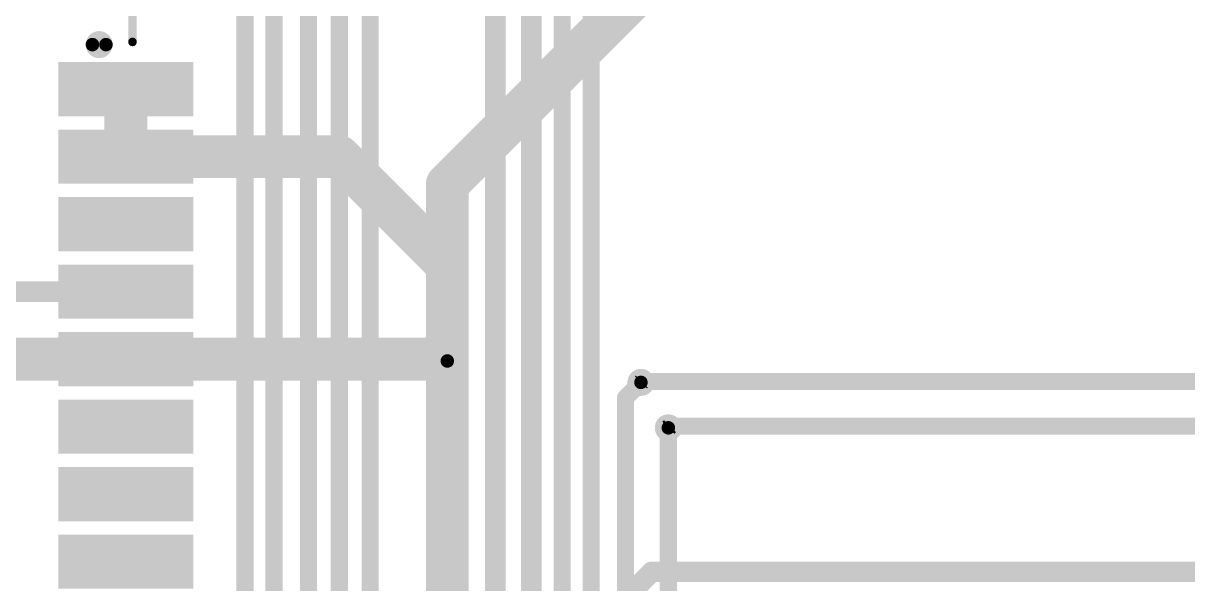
# Model space of a CAD drawing. Header units: millimetres. Extents: x 0.85 to 4.91, y 0.77 to 5.15.
# Drawn here: x 1.766 to 2.446, y 3.215 to 3.542 of the extents above; entities that cross this region are included whole.
import ezdxf

# ---------------------------------------------------------------- set-up
doc = ezdxf.new("R2010")
doc.units = ezdxf.units.MM
doc.header["$MEASUREMENT"] = 0
for name, color, linetype in [('BottomLayer', 5, 'Continuous'), ('MultiLayer', 9, 'Continuous'), ('TopLayer', 1, 'Continuous'), ('TopOverlay', 2, 'Continuous'), ('TopPaste', 8, 'Continuous'), ('TopSolder', 216, 'Continuous'), ('ViaHoleLayer', 16, 'Continuous')]:
    doc.layers.add(name, color=color, linetype=linetype)

# ---------------------------------------------------------------- blocks, each defined once
blk = doc.blocks.new('SIM7100AS2_10671_133')
at = {"layer": 'TopLayer'}
for points in [[(-0.62992, 0.3622), (-0.55906, 0.3622), (-0.62992, 0.38583), (-0.55906, 0.38583)], [(-0.62992, 0.32283), (-0.55906, 0.32283), (-0.62992, 0.34646), (-0.55906, 0.34646)], [(-0.62992, 0.28346), (-0.55906, 0.28346), (-0.62992, 0.30709), (-0.55906, 0.30709)], [(-0.62992, 0.24409), (-0.55906, 0.24409), (-0.62992, 0.26772), (-0.55906, 0.26772)], [(-0.62992, 0.20472), (-0.55906, 0.20472), (-0.62992, 0.22835), (-0.55906, 0.22835)], [(-0.62992, 0.16535), (-0.55906, 0.16535), (-0.62992, 0.18898), (-0.55906, 0.18898)], [(-0.62992, 0.12598), (-0.55906, 0.12598), (-0.62992, 0.14961), (-0.55906, 0.14961)], [(-0.62992, 0.08661), (-0.55906, 0.08661), (-0.62992, 0.11024), (-0.55906, 0.11024)]]:
    blk.add_solid(points, dxfattribs=at)
at = {"layer": 'TopOverlay', "const_width": 0.005}
blk.add_lwpolyline([(-0.59055, 0.40157), (-0.59055, 0.59055)], dxfattribs=at)
at = {"layer": 'TopOverlay'}
for points, const_width in [([(-0.60606, 0.4, 1), (-0.61394, 0.4, 1)], 0.00787), ([(-0.61591, 0.4, 1), (-0.61197, 0.4, 1)], 0.00394), ([(-0.60803, 0.4, 1), (-0.60409, 0.4, 1)], 0.00394), ([(-0.5918, 0.40157, 1), (-0.5893, 0.40157, 1)], 0.0025)]:
    blk.add_lwpolyline(points, format="xyb", close=True, dxfattribs=dict(at, const_width=const_width))
at = {"layer": 'TopPaste'}
for points in [[(-0.62992, 0.3622), (-0.55906, 0.3622), (-0.62992, 0.38583), (-0.55906, 0.38583)], [(-0.62992, 0.32283), (-0.55906, 0.32283), (-0.62992, 0.34646), (-0.55906, 0.34646)], [(-0.62992, 0.28346), (-0.55906, 0.28346), (-0.62992, 0.30709), (-0.55906, 0.30709)], [(-0.62992, 0.24409), (-0.55906, 0.24409), (-0.62992, 0.26772), (-0.55906, 0.26772)], [(-0.62992, 0.20472), (-0.55906, 0.20472), (-0.62992, 0.22835), (-0.55906, 0.22835)], [(-0.62992, 0.16535), (-0.55906, 0.16535), (-0.62992, 0.18898), (-0.55906, 0.18898)], [(-0.62992, 0.12598), (-0.55906, 0.12598), (-0.62992, 0.14961), (-0.55906, 0.14961)], [(-0.62992, 0.08661), (-0.55906, 0.08661), (-0.62992, 0.11024), (-0.55906, 0.11024)]]:
    blk.add_solid(points, dxfattribs=at)
at = {"layer": 'TopSolder'}
for points in [[(-0.63392, 0.3582), (-0.55506, 0.3582), (-0.63392, 0.38983), (-0.55506, 0.38983)], [(-0.63392, 0.31883), (-0.55506, 0.31883), (-0.63392, 0.35046), (-0.55506, 0.35046)], [(-0.63392, 0.27946), (-0.55506, 0.27946), (-0.63392, 0.31109), (-0.55506, 0.31109)], [(-0.63392, 0.24009), (-0.55506, 0.24009), (-0.63392, 0.27172), (-0.55506, 0.27172)], [(-0.63392, 0.20072), (-0.55506, 0.20072), (-0.63392, 0.23235), (-0.55506, 0.23235)], [(-0.63392, 0.16135), (-0.55506, 0.16135), (-0.63392, 0.19298), (-0.55506, 0.19298)], [(-0.63392, 0.12198), (-0.55506, 0.12198), (-0.63392, 0.15361), (-0.55506, 0.15361)], [(-0.63392, 0.08261), (-0.55506, 0.08261), (-0.63392, 0.11424), (-0.55506, 0.11424)]]:
    blk.add_solid(points, dxfattribs=at)

msp = doc.modelspace()

# ---------------------------------------------------------------- linework, layer by layer
at = {"layer": 'BottomLayer'}
for points, const_width in [([(1.969, 3.749), (1.969, 2.671)], 0.01), ([(1.951, 3.73682), (1.951, 2.552)], 0.01), ([(1.91287, 2.56692), (1.91287, 3.72213)], 0.01), ([(1.933, 2.55804), (1.933, 3.72604)], 0.01), ([(1.89587, 2.57777), (1.89587, 3.71508)], 0.01), ([(2.014, 3.448), (2.125, 3.559)], 0.025), ([(2.014, 3.345), (2.014, 3.448)], 0.025), ([(2.014, 2.991), (2.014, 3.345)], 0.025), ([(2.127, 3.3325), (2.1275, 3.333)], 0.01), ([(2.1275, 3.333), (2.696, 3.333)], 0.01), ([(2.143, 3.306), (2.144, 3.307)], 0.01), ([(2.144, 3.307), (2.698, 3.307)], 0.01), ([(2.041, 3.12971), (2.13329, 3.222)], 0.012), ([(2.13329, 3.222), (2.907, 3.222)], 0.012)]:
    msp.add_lwpolyline(points, dxfattribs=dict(at, const_width=const_width))
for points, const_width in [([(2.00775, 3.448, 1), (2.02025, 3.448, 1)], 0.0125), ([(2.00775, 3.448, 1), (2.02025, 3.448, 1)], 0.0125), ([(2.00775, 3.345, 1), (2.02025, 3.345, 1)], 0.0125), ([(2.00775, 3.345, 1), (2.02025, 3.345, 1)], 0.0125), ([(2.01006, 3.345, 1), (2.01794, 3.345, 1)], 0.00787), ([(2.12306, 3.3325, 1), (2.13094, 3.3325, 1)], 0.00787), ([(2.1245, 3.3325, 1), (2.1295, 3.3325, 1)], 0.005), ([(2.125, 3.333, 1), (2.13, 3.333, 1)], 0.005), ([(2.125, 3.333, 1), (2.13, 3.333, 1)], 0.005), ([(2.13906, 3.306, 1), (2.14694, 3.306, 1)], 0.00787), ([(2.1405, 3.306, 1), (2.1455, 3.306, 1)], 0.005), ([(2.1415, 3.307, 1), (2.1465, 3.307, 1)], 0.005), ([(2.1415, 3.307, 1), (2.1465, 3.307, 1)], 0.005), ([(2.13029, 3.222, 1), (2.13629, 3.222, 1)], 0.006), ([(2.13029, 3.222, 1), (2.13629, 3.222, 1)], 0.006)]:
    msp.add_lwpolyline(points, format="xyb", close=True, dxfattribs=dict(at, const_width=const_width))
at = {"layer": 'MultiLayer', "const_width": 0.00787}
for points in [[(2.01006, 3.345, 1), (2.01794, 3.345, 1)], [(2.12306, 3.3325, 1), (2.13094, 3.3325, 1)], [(2.13906, 3.306, 1), (2.14694, 3.306, 1)]]:
    msp.add_lwpolyline(points, format="xyb", close=True, dxfattribs=at)
at = {"layer": 'TopLayer'}
for points, const_width in [([(2.098, 3.16), (2.098, 3.603)], 0.01), ([(2.081, 3.16704), (2.081, 3.581)], 0.01), ([(2.063, 3.18), (2.063, 3.568)], 0.012), ([(2.042, 3.186), (2.042, 3.555)], 0.012), ([(1.82631, 3.46416), (1.82631, 3.50353)], 0.025), ([(1.82631, 3.46416), (1.95084, 3.46416)], 0.025), ([(1.95084, 3.46416), (2.014, 3.401)], 0.025), ([(2.014, 3.34605), (2.014, 3.401)], 0.025), ([(1.74095, 3.38542), (1.82631, 3.38542)], 0.012), ([(1.66418, 3.34605), (1.82631, 3.34605)], 0.025), ([(1.82631, 3.34605), (2.014, 3.34605)], 0.025), ([(2.014, 3.345), (2.014, 3.34605)], 0.025), ([(2.014, 3.198), (2.014, 3.345)], 0.025), ([(2.118, 3.3235), (2.127, 3.3325)], 0.01), ([(2.118, 3.15004), (2.118, 3.3235)], 0.01), ([(2.143, 3.151), (2.143, 3.306)], 0.01)]:
    msp.add_lwpolyline(points, dxfattribs=dict(at, const_width=const_width))
for points, const_width in [([(1.82006, 3.50353, 1), (1.83256, 3.50353, 1)], 0.0125), ([(1.82006, 3.46416, 1), (1.83256, 3.46416, 1)], 0.0125), ([(1.82006, 3.46416, 1), (1.83256, 3.46416, 1)], 0.0125), ([(1.94459, 3.46416, 1), (1.95709, 3.46416, 1)], 0.0125), ([(1.94459, 3.46416, 1), (1.95709, 3.46416, 1)], 0.0125), ([(2.00775, 3.401, 1), (2.02025, 3.401, 1)], 0.0125), ([(2.00775, 3.401, 1), (2.02025, 3.401, 1)], 0.0125), ([(1.82331, 3.38542, 1), (1.82931, 3.38542, 1)], 0.006), ([(1.82006, 3.34605, 1), (1.83256, 3.34605, 1)], 0.0125), ([(1.82006, 3.34605, 1), (1.83256, 3.34605, 1)], 0.0125), ([(2.00775, 3.34605, 1), (2.02025, 3.34605, 1)], 0.0125), ([(2.00775, 3.34605, 1), (2.02025, 3.34605, 1)], 0.0125), ([(2.00775, 3.34605, 1), (2.02025, 3.34605, 1)], 0.0125), ([(2.00775, 3.345, 1), (2.02025, 3.345, 1)], 0.0125), ([(2.00775, 3.345, 1), (2.02025, 3.345, 1)], 0.0125), ([(2.01006, 3.345, 1), (2.01794, 3.345, 1)], 0.00787), ([(2.12306, 3.3325, 1), (2.13094, 3.3325, 1)], 0.00787), ([(2.1245, 3.3325, 1), (2.1295, 3.3325, 1)], 0.005), ([(2.1155, 3.3235, 1), (2.1205, 3.3235, 1)], 0.005), ([(2.1155, 3.3235, 1), (2.1205, 3.3235, 1)], 0.005), ([(2.13906, 3.306, 1), (2.14694, 3.306, 1)], 0.00787), ([(2.1405, 3.306, 1), (2.1455, 3.306, 1)], 0.005)]:
    msp.add_lwpolyline(points, format="xyb", close=True, dxfattribs=dict(at, const_width=const_width))
at = {"layer": 'ViaHoleLayer', "const_width": 0.00394}
for points in [[(2.01203, 3.345, 1), (2.01597, 3.345, 1)], [(2.12503, 3.3325, 1), (2.12897, 3.3325, 1)], [(2.14103, 3.306, 1), (2.14497, 3.306, 1)]]:
    msp.add_lwpolyline(points, format="xyb", close=True, dxfattribs=at)

# ---------------------------------------------------------------- block references
msp.add_blockref('SIM7100AS2_10671_133', (2.4208, 3.12951))

doc.saveas('drawing.dxf')
